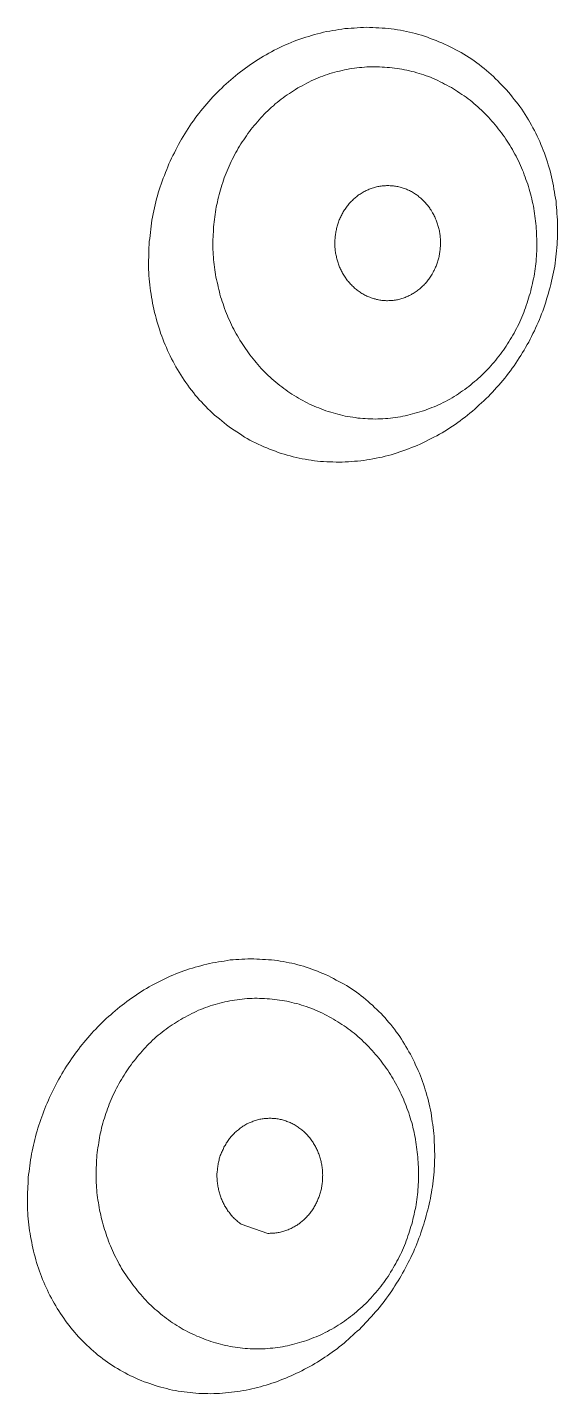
# Model space of a CAD drawing. Extents: x -5208 to -4788, y -2139 to -1842.
# Drawn here: x -4997.1 to -4992.46, y -2092.22 to -2080.28 of the extents above; entities that cross this region are included whole.
import ezdxf

# ---------------------------------------------------------------- set-up
doc = ezdxf.new("R2010")
doc.units = 0
doc.header["$LTSCALE"] = 7
doc.layers.add('Trimetric', color=7, linetype='CONTINUOUS')

msp = doc.modelspace()

# ---------------------------------------------------------------- linework, layer by layer
at = {"layer": 'Trimetric', "color": 0, "linetype": 'Continuous', "lineweight": 18}
for points in [[(-4994.321, -2080.29), (-4994.294, -2080.288), (-4994.267, -2080.286), (-4994.24, -2080.285), (-4994.213, -2080.283), (-4994.186, -2080.281), (-4994.159, -2080.28), (-4994.132, -2080.279), (-4994.105, -2080.28), (-4994.078, -2080.281), (-4994.051, -2080.283), (-4994.023, -2080.284), (-4993.996, -2080.285), (-4993.969, -2080.286), (-4993.942, -2080.289), (-4993.916, -2080.292), (-4993.889, -2080.296), (-4993.862, -2080.3), (-4993.835, -2080.305), (-4993.809, -2080.31), (-4993.782, -2080.315), (-4993.756, -2080.321), (-4993.729, -2080.327), (-4993.703, -2080.334), (-4993.677, -2080.341), (-4993.651, -2080.348), (-4993.625, -2080.356), (-4993.6, -2080.366), (-4993.575, -2080.376), (-4993.549, -2080.385), (-4993.524, -2080.395), (-4993.499, -2080.405), (-4993.473, -2080.414), (-4993.449, -2080.425), (-4993.425, -2080.438), (-4993.4, -2080.45), (-4993.376, -2080.462), (-4993.352, -2080.475), (-4993.328, -2080.487), (-4993.304, -2080.499), (-4993.281, -2080.513), (-4993.258, -2080.528), (-4993.235, -2080.542), (-4993.212, -2080.557), (-4993.19, -2080.572), (-4993.168, -2080.588), (-4993.147, -2080.605), (-4993.125, -2080.621), (-4993.104, -2080.638), (-4993.083, -2080.655), (-4993.062, -2080.673), (-4993.042, -2080.69), (-4993.022, -2080.708), (-4993.003, -2080.728), (-4992.984, -2080.747), (-4992.965, -2080.766), (-4992.946, -2080.786), (-4992.927, -2080.805), (-4992.908, -2080.824), (-4992.89, -2080.845), (-4992.874, -2080.866), (-4992.857, -2080.887), (-4992.84, -2080.909), (-4992.823, -2080.93), (-4992.806, -2080.951), (-4992.79, -2080.972), (-4992.774, -2080.995), (-4992.759, -2081.017), (-4992.744, -2081.04), (-4992.73, -2081.063), (-4992.716, -2081.086), (-4992.702, -2081.109), (-4992.689, -2081.133), (-4992.676, -2081.157), (-4992.664, -2081.181), (-4992.651, -2081.205), (-4992.64, -2081.229), (-4992.628, -2081.254), (-4992.617, -2081.278), (-4992.606, -2081.303), (-4992.596, -2081.328), (-4992.586, -2081.353), (-4992.576, -2081.379), (-4992.567, -2081.404), (-4992.558, -2081.43), (-4992.55, -2081.456), (-4992.542, -2081.481), (-4992.534, -2081.507), (-4992.527, -2081.533), (-4992.52, -2081.56), (-4992.513, -2081.586), (-4992.507, -2081.612), (-4992.502, -2081.639), (-4992.497, -2081.665), (-4992.493, -2081.692), (-4992.488, -2081.719), (-4992.484, -2081.746), (-4992.479, -2081.772), (-4992.474, -2081.799), (-4992.472, -2081.826), (-4992.47, -2081.853), (-4992.468, -2081.88), (-4992.466, -2081.907), (-4992.464, -2081.934), (-4992.462, -2081.961), (-4992.46, -2081.988), (-4992.46, -2082.015), (-4992.46, -2082.042), (-4992.46, -2082.069), (-4992.46, -2082.096), (-4992.461, -2082.123), (-4992.463, -2082.15), (-4992.464, -2082.177), (-4992.467, -2082.204), (-4992.469, -2082.231), (-4992.472, -2082.258), (-4992.475, -2082.285), (-4992.479, -2082.312), (-4992.482, -2082.339), (-4992.486, -2082.365), (-4992.492, -2082.392), (-4992.497, -2082.419), (-4992.503, -2082.445), (-4992.508, -2082.472), (-4992.513, -2082.498), (-4992.519, -2082.525), (-4992.526, -2082.551), (-4992.533, -2082.577), (-4992.541, -2082.603), (-4992.549, -2082.629), (-4992.557, -2082.655), (-4992.564, -2082.681), (-4992.572, -2082.707), (-4992.581, -2082.732), (-4992.59, -2082.758), (-4992.6, -2082.783), (-4992.609, -2082.808), (-4992.62, -2082.833), (-4992.63, -2082.858), (-4992.641, -2082.883), (-4992.653, -2082.908), (-4992.664, -2082.932), (-4992.676, -2082.956), (-4992.688, -2082.981), (-4992.701, -2083.005), (-4992.713, -2083.029), (-4992.726, -2083.052), (-4992.74, -2083.076), (-4992.753, -2083.099), (-4992.767, -2083.122), (-4992.781, -2083.146), (-4992.796, -2083.168), (-4992.811, -2083.191), (-4992.826, -2083.214), (-4992.841, -2083.236), (-4992.857, -2083.258), (-4992.873, -2083.28), (-4992.889, -2083.301), (-4992.905, -2083.323), (-4992.922, -2083.344), (-4992.939, -2083.365), (-4992.957, -2083.385), (-4992.976, -2083.405), (-4992.994, -2083.426), (-4993.012, -2083.446), (-4993.03, -2083.466), (-4993.048, -2083.486), (-4993.066, -2083.506), (-4993.086, -2083.524), (-4993.106, -2083.543), (-4993.126, -2083.561), (-4993.146, -2083.579), (-4993.166, -2083.598), (-4993.186, -2083.616), (-4993.206, -2083.634), (-4993.227, -2083.651), (-4993.248, -2083.668), (-4993.269, -2083.685), (-4993.291, -2083.701), (-4993.313, -2083.717), (-4993.334, -2083.733), (-4993.356, -2083.749), (-4993.379, -2083.764), (-4993.402, -2083.779), (-4993.424, -2083.794), (-4993.447, -2083.808), (-4993.471, -2083.822), (-4993.494, -2083.835), (-4993.518, -2083.848), (-4993.542, -2083.861), (-4993.566, -2083.873), (-4993.59, -2083.885), (-4993.615, -2083.897), (-4993.639, -2083.909), (-4993.663, -2083.921), (-4993.688, -2083.932), (-4993.713, -2083.941), (-4993.738, -2083.951), (-4993.764, -2083.961), (-4993.789, -2083.971), (-4993.814, -2083.98), (-4993.84, -2083.99), (-4993.865, -2083.998), (-4993.891, -2084.006), (-4993.917, -2084.014), (-4993.943, -2084.021), (-4993.97, -2084.027), (-4993.996, -2084.034), (-4994.022, -2084.039), (-4994.049, -2084.045), (-4994.076, -2084.05), (-4994.102, -2084.055), (-4994.129, -2084.059), (-4994.156, -2084.063), (-4994.183, -2084.066), (-4994.21, -2084.069), (-4994.237, -2084.071), (-4994.263, -2084.074), (-4994.29, -2084.076), (-4994.318, -2084.077), (-4994.345, -2084.078), (-4994.372, -2084.078), (-4994.399, -2084.078), (-4994.426, -2084.077), (-4994.453, -2084.077), (-4994.48, -2084.075), (-4994.507, -2084.073), (-4994.534, -2084.072), (-4994.561, -2084.069), (-4994.588, -2084.066), (-4994.615, -2084.062), (-4994.641, -2084.058), (-4994.668, -2084.054), (-4994.695, -2084.049), (-4994.721, -2084.043), (-4994.748, -2084.037), (-4994.774, -2084.031), (-4994.8, -2084.025), (-4994.826, -2084.017), (-4994.852, -2084.01), (-4994.878, -2084.002), (-4994.904, -2083.993), (-4994.929, -2083.984), (-4994.955, -2083.975), (-4994.98, -2083.965), (-4995.005, -2083.955), (-4995.03, -2083.945), (-4995.055, -2083.934), (-4995.08, -2083.923), (-4995.104, -2083.911), (-4995.128, -2083.898), (-4995.152, -2083.886), (-4995.176, -2083.873), (-4995.199, -2083.859), (-4995.222, -2083.844), (-4995.244, -2083.829), (-4995.267, -2083.814), (-4995.29, -2083.8), (-4995.312, -2083.785), (-4995.335, -2083.77), (-4995.356, -2083.753), (-4995.377, -2083.736), (-4995.398, -2083.719), (-4995.419, -2083.701), (-4995.44, -2083.684), (-4995.461, -2083.667), (-4995.481, -2083.649), (-4995.501, -2083.63), (-4995.52, -2083.612), (-4995.539, -2083.593), (-4995.558, -2083.573), (-4995.576, -2083.553), (-4995.595, -2083.533), (-4995.612, -2083.513), (-4995.63, -2083.492), (-4995.647, -2083.471), (-4995.664, -2083.45), (-4995.68, -2083.428), (-4995.696, -2083.406), (-4995.712, -2083.384), (-4995.727, -2083.362), (-4995.742, -2083.339), (-4995.757, -2083.317), (-4995.771, -2083.293), (-4995.785, -2083.27), (-4995.799, -2083.247), (-4995.812, -2083.223), (-4995.824, -2083.199), (-4995.837, -2083.175), (-4995.849, -2083.151), (-4995.861, -2083.127), (-4995.872, -2083.102), (-4995.883, -2083.078), (-4995.894, -2083.053), (-4995.904, -2083.028), (-4995.914, -2083.002), (-4995.924, -2082.977), (-4995.933, -2082.952), (-4995.941, -2082.926), (-4995.95, -2082.9), (-4995.957, -2082.874), (-4995.965, -2082.848), (-4995.973, -2082.822), (-4995.979, -2082.796), (-4995.986, -2082.77), (-4995.992, -2082.743), (-4995.998, -2082.717), (-4996.003, -2082.69), (-4996.008, -2082.664), (-4996.013, -2082.637), (-4996.017, -2082.61), (-4996.021, -2082.583), (-4996.025, -2082.557), (-4996.028, -2082.53), (-4996.03, -2082.503), (-4996.033, -2082.476), (-4996.035, -2082.449), (-4996.037, -2082.422), (-4996.038, -2082.395), (-4996.038, -2082.368), (-4996.038, -2082.341), (-4996.038, -2082.314), (-4996.037, -2082.287), (-4996.037, -2082.259), (-4996.036, -2082.232), (-4996.036, -2082.205), (-4996.034, -2082.178), (-4996.032, -2082.151), (-4996.029, -2082.124), (-4996.026, -2082.097), (-4996.023, -2082.071), (-4996.02, -2082.044), (-4996.017, -2082.017), (-4996.013, -2081.99), (-4996.009, -2081.963), (-4996.004, -2081.937), (-4995.999, -2081.91), (-4995.993, -2081.884), (-4995.988, -2081.857), (-4995.982, -2081.831), (-4995.975, -2081.804), (-4995.969, -2081.778), (-4995.961, -2081.752), (-4995.954, -2081.726), (-4995.946, -2081.7), (-4995.938, -2081.674), (-4995.929, -2081.649), (-4995.92, -2081.623), (-4995.91, -2081.598), (-4995.9, -2081.573), (-4995.89, -2081.548), (-4995.88, -2081.522), (-4995.871, -2081.497), (-4995.861, -2081.472), (-4995.849, -2081.448), (-4995.837, -2081.423), (-4995.825, -2081.399), (-4995.813, -2081.375), (-4995.801, -2081.351), (-4995.789, -2081.326), (-4995.777, -2081.302), (-4995.763, -2081.278), (-4995.75, -2081.255), (-4995.736, -2081.232), (-4995.722, -2081.209), (-4995.707, -2081.186), (-4995.693, -2081.163), (-4995.678, -2081.14), (-4995.662, -2081.118), (-4995.646, -2081.096), (-4995.631, -2081.074), (-4995.615, -2081.053), (-4995.598, -2081.031), (-4995.581, -2081.01), (-4995.565, -2080.989), (-4995.547, -2080.968), (-4995.529, -2080.947), (-4995.512, -2080.927), (-4995.494, -2080.907), (-4995.475, -2080.887), (-4995.457, -2080.867), (-4995.438, -2080.848), (-4995.418, -2080.829), (-4995.399, -2080.81), (-4995.38, -2080.791), (-4995.36, -2080.773), (-4995.339, -2080.755), (-4995.319, -2080.737), (-4995.299, -2080.719), (-4995.278, -2080.702), (-4995.257, -2080.685), (-4995.235, -2080.668), (-4995.214, -2080.652), (-4995.192, -2080.636), (-4995.17, -2080.62), (-4995.148, -2080.604), (-4995.125, -2080.589), (-4995.103, -2080.575), (-4995.08, -2080.56), (-4995.057, -2080.546), (-4995.034, -2080.532), (-4995.01, -2080.518), (-4994.987, -2080.505), (-4994.963, -2080.492), (-4994.939, -2080.479), (-4994.915, -2080.467), (-4994.89, -2080.456), (-4994.866, -2080.444), (-4994.841, -2080.432), (-4994.816, -2080.422), (-4994.791, -2080.411), (-4994.766, -2080.401), (-4994.741, -2080.392), (-4994.716, -2080.382), (-4994.69, -2080.373), (-4994.664, -2080.365), (-4994.638, -2080.358), (-4994.612, -2080.351), (-4994.586, -2080.343), (-4994.56, -2080.336), (-4994.534, -2080.329), (-4994.508, -2080.322), (-4994.481, -2080.316), (-4994.454, -2080.312), (-4994.428, -2080.308), (-4994.401, -2080.303), (-4994.374, -2080.299), (-4994.348, -2080.294)], [(-4994.062, -2080.623), (-4994.04, -2080.624), (-4994.018, -2080.625), (-4993.996, -2080.627), (-4993.974, -2080.628), (-4993.952, -2080.629), (-4993.93, -2080.63), (-4993.909, -2080.633), (-4993.887, -2080.636), (-4993.865, -2080.639), (-4993.843, -2080.643), (-4993.822, -2080.646), (-4993.8, -2080.65), (-4993.778, -2080.654), (-4993.757, -2080.659), (-4993.735, -2080.664), (-4993.714, -2080.669), (-4993.693, -2080.676), (-4993.672, -2080.682), (-4993.651, -2080.688), (-4993.63, -2080.695), (-4993.609, -2080.703), (-4993.588, -2080.71), (-4993.568, -2080.718), (-4993.548, -2080.727), (-4993.527, -2080.735), (-4993.508, -2080.745), (-4993.488, -2080.755), (-4993.468, -2080.765), (-4993.449, -2080.775), (-4993.429, -2080.785), (-4993.409, -2080.795), (-4993.39, -2080.805), (-4993.372, -2080.817), (-4993.353, -2080.829), (-4993.335, -2080.841), (-4993.316, -2080.853), (-4993.298, -2080.865), (-4993.279, -2080.877), (-4993.261, -2080.89), (-4993.244, -2080.903), (-4993.226, -2080.917), (-4993.209, -2080.93), (-4993.192, -2080.944), (-4993.175, -2080.959), (-4993.159, -2080.973), (-4993.143, -2080.988), (-4993.127, -2081.003), (-4993.111, -2081.018), (-4993.095, -2081.034), (-4993.08, -2081.05), (-4993.064, -2081.065), (-4993.05, -2081.082), (-4993.035, -2081.098), (-4993.02, -2081.115), (-4993.006, -2081.132), (-4992.992, -2081.149), (-4992.979, -2081.166), (-4992.965, -2081.183), (-4992.952, -2081.201), (-4992.939, -2081.219), (-4992.926, -2081.237), (-4992.914, -2081.255), (-4992.902, -2081.273), (-4992.89, -2081.292), (-4992.878, -2081.31), (-4992.867, -2081.329), (-4992.856, -2081.348), (-4992.845, -2081.367), (-4992.834, -2081.387), (-4992.824, -2081.406), (-4992.814, -2081.426), (-4992.804, -2081.446), (-4992.795, -2081.466), (-4992.786, -2081.486), (-4992.777, -2081.506), (-4992.768, -2081.526), (-4992.76, -2081.546), (-4992.752, -2081.567), (-4992.744, -2081.587), (-4992.737, -2081.608), (-4992.729, -2081.629), (-4992.722, -2081.65), (-4992.716, -2081.671), (-4992.709, -2081.692), (-4992.703, -2081.713), (-4992.697, -2081.734), (-4992.692, -2081.755), (-4992.686, -2081.777), (-4992.682, -2081.798), (-4992.677, -2081.82), (-4992.672, -2081.841), (-4992.668, -2081.863), (-4992.665, -2081.885), (-4992.662, -2081.907), (-4992.659, -2081.928), (-4992.656, -2081.95), (-4992.653, -2081.972), (-4992.65, -2081.994), (-4992.648, -2082.016), (-4992.647, -2082.038), (-4992.646, -2082.06), (-4992.645, -2082.082), (-4992.644, -2082.104), (-4992.643, -2082.126), (-4992.642, -2082.148), (-4992.642, -2082.17), (-4992.642, -2082.192), (-4992.642, -2082.214), (-4992.643, -2082.236), (-4992.644, -2082.258), (-4992.646, -2082.28), (-4992.647, -2082.302), (-4992.649, -2082.324), (-4992.651, -2082.345), (-4992.654, -2082.367), (-4992.657, -2082.389), (-4992.66, -2082.411), (-4992.663, -2082.433), (-4992.667, -2082.454), (-4992.672, -2082.476), (-4992.677, -2082.497), (-4992.681, -2082.519), (-4992.686, -2082.54), (-4992.691, -2082.562), (-4992.696, -2082.583), (-4992.701, -2082.605), (-4992.708, -2082.626), (-4992.715, -2082.647), (-4992.722, -2082.667), (-4992.728, -2082.688), (-4992.735, -2082.709), (-4992.742, -2082.73), (-4992.749, -2082.751), (-4992.757, -2082.772), (-4992.765, -2082.792), (-4992.774, -2082.812), (-4992.783, -2082.832), (-4992.792, -2082.853), (-4992.801, -2082.872), (-4992.811, -2082.892), (-4992.821, -2082.912), (-4992.831, -2082.931), (-4992.841, -2082.951), (-4992.853, -2082.97), (-4992.864, -2082.989), (-4992.875, -2083.008), (-4992.886, -2083.027), (-4992.898, -2083.045), (-4992.91, -2083.064), (-4992.922, -2083.082), (-4992.935, -2083.1), (-4992.948, -2083.118), (-4992.961, -2083.136), (-4992.974, -2083.153), (-4992.988, -2083.17), (-4993.002, -2083.187), (-4993.016, -2083.204), (-4993.03, -2083.221), (-4993.045, -2083.237), (-4993.06, -2083.254), (-4993.075, -2083.27), (-4993.09, -2083.286), (-4993.105, -2083.301), (-4993.121, -2083.317), (-4993.137, -2083.332), (-4993.154, -2083.347), (-4993.17, -2083.361), (-4993.187, -2083.375), (-4993.204, -2083.39), (-4993.221, -2083.403), (-4993.238, -2083.417), (-4993.256, -2083.43), (-4993.273, -2083.443), (-4993.292, -2083.456), (-4993.31, -2083.468), (-4993.328, -2083.481), (-4993.346, -2083.492), (-4993.365, -2083.504), (-4993.384, -2083.516), (-4993.403, -2083.527), (-4993.422, -2083.537), (-4993.442, -2083.548), (-4993.461, -2083.558), (-4993.481, -2083.568), (-4993.501, -2083.577), (-4993.521, -2083.586), (-4993.541, -2083.594), (-4993.562, -2083.602), (-4993.582, -2083.61), (-4993.603, -2083.618), (-4993.623, -2083.626), (-4993.644, -2083.634), (-4993.665, -2083.64), (-4993.686, -2083.646), (-4993.708, -2083.652), (-4993.729, -2083.657), (-4993.75, -2083.663), (-4993.771, -2083.669), (-4993.793, -2083.674), (-4993.814, -2083.678), (-4993.836, -2083.682), (-4993.858, -2083.686), (-4993.879, -2083.689), (-4993.901, -2083.692), (-4993.923, -2083.694), (-4993.945, -2083.696), (-4993.967, -2083.698), (-4993.989, -2083.7), (-4994.011, -2083.7), (-4994.033, -2083.701), (-4994.055, -2083.702), (-4994.077, -2083.701), (-4994.099, -2083.7), (-4994.121, -2083.7), (-4994.143, -2083.698), (-4994.165, -2083.697), (-4994.187, -2083.695), (-4994.209, -2083.693), (-4994.231, -2083.69), (-4994.252, -2083.687), (-4994.274, -2083.684), (-4994.296, -2083.68), (-4994.318, -2083.676), (-4994.339, -2083.671), (-4994.36, -2083.665), (-4994.382, -2083.659), (-4994.403, -2083.654), (-4994.424, -2083.648), (-4994.445, -2083.642), (-4994.467, -2083.636), (-4994.487, -2083.629), (-4994.508, -2083.621), (-4994.528, -2083.613), (-4994.549, -2083.605), (-4994.569, -2083.597), (-4994.59, -2083.589), (-4994.61, -2083.58), (-4994.63, -2083.571), (-4994.65, -2083.561), (-4994.669, -2083.551), (-4994.689, -2083.541), (-4994.708, -2083.53), (-4994.727, -2083.52), (-4994.746, -2083.508), (-4994.765, -2083.497), (-4994.784, -2083.485), (-4994.802, -2083.473), (-4994.82, -2083.46), (-4994.838, -2083.448), (-4994.856, -2083.435), (-4994.873, -2083.421), (-4994.891, -2083.408), (-4994.908, -2083.394), (-4994.925, -2083.38), (-4994.942, -2083.366), (-4994.959, -2083.352), (-4994.975, -2083.337), (-4994.991, -2083.322), (-4995.007, -2083.307), (-4995.022, -2083.291), (-4995.038, -2083.275), (-4995.053, -2083.259), (-4995.068, -2083.243), (-4995.082, -2083.226), (-4995.096, -2083.209), (-4995.11, -2083.192), (-4995.124, -2083.175), (-4995.138, -2083.159), (-4995.152, -2083.142), (-4995.165, -2083.124), (-4995.177, -2083.105), (-4995.19, -2083.087), (-4995.202, -2083.069), (-4995.215, -2083.051), (-4995.227, -2083.033), (-4995.239, -2083.014), (-4995.25, -2082.995), (-4995.261, -2082.976), (-4995.273, -2082.957), (-4995.283, -2082.938), (-4995.293, -2082.918), (-4995.303, -2082.899), (-4995.313, -2082.879), (-4995.323, -2082.859), (-4995.332, -2082.839), (-4995.341, -2082.819), (-4995.349, -2082.799), (-4995.358, -2082.779), (-4995.366, -2082.758), (-4995.373, -2082.737), (-4995.38, -2082.716), (-4995.387, -2082.695), (-4995.394, -2082.675), (-4995.401, -2082.654), (-4995.408, -2082.633), (-4995.414, -2082.612), (-4995.419, -2082.59), (-4995.424, -2082.569), (-4995.429, -2082.548), (-4995.434, -2082.526), (-4995.439, -2082.505), (-4995.444, -2082.483), (-4995.449, -2082.462), (-4995.453, -2082.44), (-4995.456, -2082.418), (-4995.46, -2082.397), (-4995.463, -2082.375), (-4995.465, -2082.353), (-4995.468, -2082.331), (-4995.47, -2082.309), (-4995.471, -2082.287), (-4995.473, -2082.265), (-4995.474, -2082.243), (-4995.475, -2082.221), (-4995.475, -2082.199), (-4995.476, -2082.177), (-4995.476, -2082.155), (-4995.475, -2082.133), (-4995.474, -2082.111), (-4995.473, -2082.089), (-4995.472, -2082.067), (-4995.471, -2082.045), (-4995.47, -2082.023), (-4995.468, -2082.001), (-4995.465, -2081.979), (-4995.462, -2081.958), (-4995.459, -2081.936), (-4995.456, -2081.914), (-4995.453, -2081.892), (-4995.45, -2081.87), (-4995.446, -2081.849), (-4995.442, -2081.827), (-4995.437, -2081.806), (-4995.433, -2081.784), (-4995.427, -2081.763), (-4995.422, -2081.741), (-4995.416, -2081.72), (-4995.41, -2081.699), (-4995.404, -2081.678), (-4995.397, -2081.657), (-4995.39, -2081.636), (-4995.383, -2081.615), (-4995.376, -2081.594), (-4995.368, -2081.574), (-4995.36, -2081.553), (-4995.352, -2081.533), (-4995.343, -2081.513), (-4995.334, -2081.492), (-4995.325, -2081.472), (-4995.316, -2081.452), (-4995.306, -2081.433), (-4995.297, -2081.413), (-4995.286, -2081.393), (-4995.276, -2081.374), (-4995.265, -2081.355), (-4995.254, -2081.336), (-4995.243, -2081.317), (-4995.231, -2081.298), (-4995.219, -2081.28), (-4995.206, -2081.262), (-4995.194, -2081.244), (-4995.181, -2081.226), (-4995.169, -2081.207), (-4995.157, -2081.189), (-4995.143, -2081.172), (-4995.129, -2081.155), (-4995.114, -2081.138), (-4995.1, -2081.121), (-4995.086, -2081.104), (-4995.072, -2081.087), (-4995.058, -2081.071), (-4995.043, -2081.055), (-4995.027, -2081.039), (-4995.012, -2081.023), (-4994.996, -2081.008), (-4994.98, -2080.993), (-4994.964, -2080.978), (-4994.947, -2080.964), (-4994.931, -2080.949), (-4994.914, -2080.935), (-4994.897, -2080.921), (-4994.879, -2080.908), (-4994.862, -2080.894), (-4994.844, -2080.881), (-4994.826, -2080.869), (-4994.807, -2080.857), (-4994.789, -2080.845), (-4994.77, -2080.833), (-4994.752, -2080.821), (-4994.733, -2080.809), (-4994.714, -2080.799), (-4994.695, -2080.789), (-4994.675, -2080.778), (-4994.655, -2080.768), (-4994.636, -2080.758), (-4994.616, -2080.748), (-4994.596, -2080.738), (-4994.576, -2080.73), (-4994.556, -2080.721), (-4994.536, -2080.713), (-4994.515, -2080.705), (-4994.494, -2080.698), (-4994.473, -2080.691), (-4994.452, -2080.684), (-4994.431, -2080.678), (-4994.41, -2080.671), (-4994.389, -2080.666), (-4994.368, -2080.661), (-4994.346, -2080.655), (-4994.325, -2080.651), (-4994.303, -2080.647), (-4994.281, -2080.643), (-4994.26, -2080.639), (-4994.238, -2080.636), (-4994.216, -2080.633), (-4994.194, -2080.63), (-4994.172, -2080.629), (-4994.15, -2080.627), (-4994.128, -2080.625), (-4994.106, -2080.625), (-4994.084, -2080.624)], [(-4993.946, -2081.661), (-4993.956, -2081.662), (-4993.966, -2081.663), (-4993.976, -2081.663), (-4993.985, -2081.664), (-4993.995, -2081.664), (-4994.005, -2081.666), (-4994.015, -2081.668), (-4994.024, -2081.669), (-4994.034, -2081.671), (-4994.044, -2081.673), (-4994.053, -2081.675), (-4994.063, -2081.678), (-4994.072, -2081.681), (-4994.082, -2081.684), (-4994.091, -2081.687), (-4994.1, -2081.69), (-4994.109, -2081.694), (-4994.118, -2081.698), (-4994.127, -2081.702), (-4994.136, -2081.706), (-4994.145, -2081.711), (-4994.154, -2081.715), (-4994.162, -2081.72), (-4994.171, -2081.725), (-4994.179, -2081.73), (-4994.187, -2081.736), (-4994.195, -2081.741), (-4994.204, -2081.747), (-4994.212, -2081.753), (-4994.219, -2081.759), (-4994.227, -2081.765), (-4994.234, -2081.771), (-4994.242, -2081.778), (-4994.249, -2081.784), (-4994.256, -2081.791), (-4994.263, -2081.798), (-4994.27, -2081.805), (-4994.277, -2081.813), (-4994.283, -2081.82), (-4994.289, -2081.828), (-4994.295, -2081.835), (-4994.302, -2081.843), (-4994.308, -2081.851), (-4994.313, -2081.859), (-4994.319, -2081.867), (-4994.324, -2081.875), (-4994.33, -2081.883), (-4994.335, -2081.892), (-4994.34, -2081.9), (-4994.345, -2081.909), (-4994.349, -2081.918), (-4994.354, -2081.926), (-4994.358, -2081.935), (-4994.362, -2081.944), (-4994.366, -2081.953), (-4994.37, -2081.962), (-4994.373, -2081.971), (-4994.377, -2081.981), (-4994.38, -2081.99), (-4994.383, -2081.999), (-4994.386, -2082.009), (-4994.389, -2082.018), (-4994.391, -2082.028), (-4994.394, -2082.037), (-4994.396, -2082.047), (-4994.398, -2082.057), (-4994.4, -2082.066), (-4994.401, -2082.076), (-4994.403, -2082.086), (-4994.404, -2082.095), (-4994.405, -2082.105), (-4994.407, -2082.115), (-4994.407, -2082.125), (-4994.408, -2082.135), (-4994.408, -2082.144), (-4994.409, -2082.154), (-4994.409, -2082.164), (-4994.409, -2082.174), (-4994.409, -2082.184), (-4994.408, -2082.194), (-4994.408, -2082.203), (-4994.407, -2082.213), (-4994.406, -2082.223), (-4994.405, -2082.233), (-4994.403, -2082.243), (-4994.402, -2082.252), (-4994.4, -2082.262), (-4994.398, -2082.272), (-4994.396, -2082.281), (-4994.394, -2082.291), (-4994.392, -2082.301), (-4994.389, -2082.31), (-4994.386, -2082.319), (-4994.383, -2082.329), (-4994.38, -2082.338), (-4994.377, -2082.348), (-4994.374, -2082.357), (-4994.371, -2082.366), (-4994.367, -2082.375), (-4994.363, -2082.384), (-4994.359, -2082.393), (-4994.355, -2082.402), (-4994.35, -2082.411), (-4994.346, -2082.42), (-4994.341, -2082.428), (-4994.336, -2082.437), (-4994.331, -2082.445), (-4994.325, -2082.453), (-4994.32, -2082.461), (-4994.314, -2082.47), (-4994.309, -2082.478), (-4994.303, -2082.486), (-4994.297, -2082.493), (-4994.29, -2082.501), (-4994.284, -2082.508), (-4994.278, -2082.516), (-4994.271, -2082.523), (-4994.264, -2082.53), (-4994.258, -2082.538), (-4994.25, -2082.544), (-4994.243, -2082.551), (-4994.236, -2082.558), (-4994.228, -2082.564), (-4994.221, -2082.57), (-4994.213, -2082.576), (-4994.205, -2082.582), (-4994.197, -2082.588), (-4994.189, -2082.593), (-4994.181, -2082.599), (-4994.172, -2082.604), (-4994.164, -2082.609), (-4994.155, -2082.614), (-4994.147, -2082.619), (-4994.138, -2082.623), (-4994.129, -2082.627), (-4994.12, -2082.631), (-4994.111, -2082.635), (-4994.102, -2082.638), (-4994.092, -2082.642), (-4994.083, -2082.646), (-4994.074, -2082.648), (-4994.064, -2082.651), (-4994.055, -2082.653), (-4994.045, -2082.656), (-4994.036, -2082.658), (-4994.026, -2082.66), (-4994.016, -2082.662), (-4994.007, -2082.663), (-4993.997, -2082.665), (-4993.987, -2082.666), (-4993.977, -2082.667), (-4993.967, -2082.667), (-4993.958, -2082.668), (-4993.948, -2082.668), (-4993.938, -2082.667), (-4993.928, -2082.667), (-4993.918, -2082.666), (-4993.908, -2082.666), (-4993.899, -2082.665), (-4993.889, -2082.663), (-4993.879, -2082.662), (-4993.87, -2082.66), (-4993.86, -2082.659), (-4993.85, -2082.656), (-4993.841, -2082.654), (-4993.831, -2082.651), (-4993.822, -2082.649), (-4993.812, -2082.646), (-4993.803, -2082.642), (-4993.794, -2082.639), (-4993.785, -2082.635), (-4993.776, -2082.632), (-4993.767, -2082.627), (-4993.758, -2082.623), (-4993.749, -2082.619), (-4993.74, -2082.614), (-4993.732, -2082.609), (-4993.723, -2082.604), (-4993.715, -2082.599), (-4993.706, -2082.594), (-4993.698, -2082.588), (-4993.69, -2082.583), (-4993.683, -2082.576), (-4993.675, -2082.57), (-4993.667, -2082.564), (-4993.66, -2082.558), (-4993.652, -2082.551), (-4993.645, -2082.545), (-4993.638, -2082.538), (-4993.631, -2082.531), (-4993.624, -2082.524), (-4993.617, -2082.517), (-4993.611, -2082.509), (-4993.604, -2082.502), (-4993.598, -2082.494), (-4993.592, -2082.486), (-4993.586, -2082.479), (-4993.581, -2082.471), (-4993.575, -2082.462), (-4993.569, -2082.454), (-4993.564, -2082.446), (-4993.559, -2082.437), (-4993.555, -2082.429), (-4993.55, -2082.42), (-4993.545, -2082.411), (-4993.54, -2082.403), (-4993.536, -2082.394), (-4993.532, -2082.385), (-4993.528, -2082.376), (-4993.524, -2082.367), (-4993.521, -2082.358), (-4993.517, -2082.349), (-4993.514, -2082.339), (-4993.511, -2082.33), (-4993.508, -2082.32), (-4993.505, -2082.311), (-4993.503, -2082.302), (-4993.5, -2082.292), (-4993.498, -2082.282), (-4993.496, -2082.273), (-4993.494, -2082.263), (-4993.493, -2082.253), (-4993.491, -2082.244), (-4993.49, -2082.234), (-4993.489, -2082.224), (-4993.487, -2082.214), (-4993.487, -2082.204), (-4993.486, -2082.195), (-4993.486, -2082.185), (-4993.485, -2082.175), (-4993.485, -2082.165), (-4993.485, -2082.155), (-4993.485, -2082.145), (-4993.486, -2082.136), (-4993.486, -2082.126), (-4993.487, -2082.116), (-4993.488, -2082.106), (-4993.489, -2082.096), (-4993.49, -2082.087), (-4993.492, -2082.077), (-4993.494, -2082.067), (-4993.495, -2082.058), (-4993.497, -2082.048), (-4993.5, -2082.038), (-4993.502, -2082.029), (-4993.504, -2082.019), (-4993.507, -2082.01), (-4993.51, -2082), (-4993.513, -2081.991), (-4993.516, -2081.982), (-4993.52, -2081.972), (-4993.524, -2081.963), (-4993.528, -2081.954), (-4993.531, -2081.945), (-4993.535, -2081.936), (-4993.539, -2081.927), (-4993.544, -2081.919), (-4993.549, -2081.91), (-4993.554, -2081.901), (-4993.558, -2081.893), (-4993.563, -2081.884), (-4993.568, -2081.876), (-4993.574, -2081.868), (-4993.579, -2081.859), (-4993.585, -2081.851), (-4993.591, -2081.844), (-4993.597, -2081.836), (-4993.603, -2081.828), (-4993.61, -2081.821), (-4993.616, -2081.813), (-4993.623, -2081.806), (-4993.63, -2081.799), (-4993.637, -2081.792), (-4993.644, -2081.785), (-4993.651, -2081.778), (-4993.658, -2081.772), (-4993.666, -2081.766), (-4993.673, -2081.759), (-4993.681, -2081.753), (-4993.689, -2081.747), (-4993.697, -2081.741), (-4993.705, -2081.736), (-4993.713, -2081.73), (-4993.722, -2081.725), (-4993.73, -2081.72), (-4993.739, -2081.715), (-4993.747, -2081.711), (-4993.756, -2081.706), (-4993.765, -2081.702), (-4993.774, -2081.698), (-4993.783, -2081.694), (-4993.792, -2081.69), (-4993.801, -2081.687), (-4993.811, -2081.684), (-4993.82, -2081.681), (-4993.829, -2081.678), (-4993.839, -2081.675), (-4993.849, -2081.673), (-4993.858, -2081.671), (-4993.868, -2081.669), (-4993.878, -2081.668), (-4993.887, -2081.666), (-4993.897, -2081.665), (-4993.907, -2081.664), (-4993.917, -2081.663), (-4993.926, -2081.663), (-4993.936, -2081.662)], [(-4995.326, -2088.429), (-4995.3, -2088.428), (-4995.274, -2088.426), (-4995.248, -2088.425), (-4995.222, -2088.423), (-4995.196, -2088.422), (-4995.17, -2088.42), (-4995.144, -2088.419), (-4995.119, -2088.42), (-4995.093, -2088.422), (-4995.067, -2088.423), (-4995.041, -2088.424), (-4995.015, -2088.425), (-4994.989, -2088.427), (-4994.963, -2088.429), (-4994.938, -2088.432), (-4994.912, -2088.435), (-4994.886, -2088.439), (-4994.861, -2088.443), (-4994.835, -2088.448), (-4994.81, -2088.453), (-4994.784, -2088.458), (-4994.759, -2088.464), (-4994.734, -2088.47), (-4994.709, -2088.477), (-4994.684, -2088.484), (-4994.659, -2088.492), (-4994.635, -2088.5), (-4994.61, -2088.509), (-4994.586, -2088.519), (-4994.562, -2088.528), (-4994.538, -2088.538), (-4994.514, -2088.547), (-4994.49, -2088.557), (-4994.466, -2088.567), (-4994.443, -2088.579), (-4994.42, -2088.591), (-4994.397, -2088.604), (-4994.375, -2088.616), (-4994.352, -2088.628), (-4994.329, -2088.64), (-4994.306, -2088.653), (-4994.284, -2088.667), (-4994.263, -2088.681), (-4994.241, -2088.696), (-4994.22, -2088.711), (-4994.199, -2088.726), (-4994.179, -2088.742), (-4994.158, -2088.758), (-4994.138, -2088.774), (-4994.118, -2088.791), (-4994.099, -2088.808), (-4994.08, -2088.825), (-4994.061, -2088.843), (-4994.042, -2088.861), (-4994.024, -2088.879), (-4994.005, -2088.898), (-4993.987, -2088.916), (-4993.97, -2088.936), (-4993.953, -2088.955), (-4993.936, -2088.975), (-4993.919, -2088.994), (-4993.903, -2089.015), (-4993.887, -2089.035), (-4993.872, -2089.056), (-4993.856, -2089.077), (-4993.842, -2089.098), (-4993.827, -2089.12), (-4993.814, -2089.142), (-4993.8, -2089.164), (-4993.787, -2089.186), (-4993.774, -2089.209), (-4993.761, -2089.231), (-4993.748, -2089.253), (-4993.735, -2089.276), (-4993.724, -2089.299), (-4993.713, -2089.323), (-4993.703, -2089.347), (-4993.692, -2089.37), (-4993.681, -2089.394), (-4993.67, -2089.417), (-4993.66, -2089.441), (-4993.651, -2089.465), (-4993.642, -2089.49), (-4993.633, -2089.514), (-4993.625, -2089.539), (-4993.618, -2089.564), (-4993.61, -2089.588), (-4993.603, -2089.613), (-4993.596, -2089.638), (-4993.59, -2089.663), (-4993.583, -2089.689), (-4993.578, -2089.714), (-4993.573, -2089.739), (-4993.568, -2089.765), (-4993.564, -2089.79), (-4993.56, -2089.816), (-4993.557, -2089.842), (-4993.553, -2089.867), (-4993.55, -2089.893), (-4993.546, -2089.919), (-4993.543, -2089.944), (-4993.541, -2089.97), (-4993.54, -2089.996), (-4993.539, -2090.022), (-4993.538, -2090.048), (-4993.537, -2090.074), (-4993.536, -2090.1), (-4993.535, -2090.126), (-4993.535, -2090.152), (-4993.536, -2090.178), (-4993.537, -2090.203), (-4993.538, -2090.229), (-4993.54, -2090.255), (-4993.541, -2090.281), (-4993.544, -2090.307), (-4993.546, -2090.333), (-4993.55, -2090.358), (-4993.553, -2090.384), (-4993.556, -2090.41), (-4993.56, -2090.435), (-4993.564, -2090.461), (-4993.569, -2090.487), (-4993.573, -2090.512), (-4993.579, -2090.537), (-4993.585, -2090.562), (-4993.591, -2090.588), (-4993.597, -2090.613), (-4993.603, -2090.638), (-4993.609, -2090.663), (-4993.616, -2090.688), (-4993.624, -2090.713), (-4993.632, -2090.738), (-4993.64, -2090.762), (-4993.648, -2090.787), (-4993.656, -2090.812), (-4993.664, -2090.836), (-4993.673, -2090.861), (-4993.682, -2090.885), (-4993.692, -2090.909), (-4993.701, -2090.933), (-4993.712, -2090.957), (-4993.722, -2090.981), (-4993.733, -2091.004), (-4993.744, -2091.028), (-4993.755, -2091.051), (-4993.767, -2091.074), (-4993.779, -2091.097), (-4993.791, -2091.12), (-4993.803, -2091.143), (-4993.816, -2091.165), (-4993.829, -2091.188), (-4993.842, -2091.21), (-4993.855, -2091.232), (-4993.869, -2091.254), (-4993.883, -2091.276), (-4993.897, -2091.298), (-4993.912, -2091.319), (-4993.926, -2091.341), (-4993.941, -2091.362), (-4993.956, -2091.383), (-4993.972, -2091.404), (-4993.987, -2091.425), (-4994.003, -2091.445), (-4994.019, -2091.465), (-4994.036, -2091.485), (-4994.053, -2091.505), (-4994.07, -2091.524), (-4994.088, -2091.543), (-4994.105, -2091.562), (-4994.123, -2091.581), (-4994.141, -2091.6), (-4994.158, -2091.619), (-4994.176, -2091.638), (-4994.194, -2091.657), (-4994.214, -2091.674), (-4994.233, -2091.691), (-4994.252, -2091.709), (-4994.271, -2091.726), (-4994.291, -2091.743), (-4994.31, -2091.761), (-4994.329, -2091.778), (-4994.35, -2091.794), (-4994.37, -2091.81), (-4994.39, -2091.826), (-4994.411, -2091.841), (-4994.432, -2091.856), (-4994.453, -2091.872), (-4994.475, -2091.887), (-4994.496, -2091.901), (-4994.518, -2091.915), (-4994.54, -2091.929), (-4994.562, -2091.943), (-4994.584, -2091.956), (-4994.606, -2091.969), (-4994.629, -2091.982), (-4994.652, -2091.994), (-4994.675, -2092.006), (-4994.698, -2092.018), (-4994.721, -2092.03), (-4994.744, -2092.041), (-4994.768, -2092.052), (-4994.791, -2092.063), (-4994.815, -2092.073), (-4994.839, -2092.083), (-4994.863, -2092.093), (-4994.887, -2092.102), (-4994.911, -2092.111), (-4994.936, -2092.12), (-4994.96, -2092.128), (-4994.985, -2092.136), (-4995.01, -2092.144), (-4995.035, -2092.151), (-4995.06, -2092.158), (-4995.085, -2092.165), (-4995.11, -2092.171), (-4995.135, -2092.177), (-4995.16, -2092.182), (-4995.186, -2092.187), (-4995.211, -2092.192), (-4995.237, -2092.197), (-4995.263, -2092.2), (-4995.288, -2092.204), (-4995.314, -2092.207), (-4995.34, -2092.21), (-4995.365, -2092.212), (-4995.391, -2092.214), (-4995.417, -2092.216), (-4995.443, -2092.217), (-4995.469, -2092.218), (-4995.495, -2092.219), (-4995.521, -2092.218), (-4995.547, -2092.218), (-4995.573, -2092.217), (-4995.599, -2092.216), (-4995.624, -2092.214), (-4995.65, -2092.212), (-4995.676, -2092.21), (-4995.702, -2092.207), (-4995.728, -2092.204), (-4995.753, -2092.2), (-4995.779, -2092.196), (-4995.804, -2092.192), (-4995.83, -2092.187), (-4995.855, -2092.181), (-4995.88, -2092.175), (-4995.905, -2092.169), (-4995.931, -2092.163), (-4995.955, -2092.155), (-4995.98, -2092.147), (-4996.005, -2092.14), (-4996.029, -2092.131), (-4996.054, -2092.122), (-4996.078, -2092.114), (-4996.102, -2092.104), (-4996.126, -2092.094), (-4996.15, -2092.083), (-4996.174, -2092.073), (-4996.197, -2092.062), (-4996.22, -2092.05), (-4996.243, -2092.038), (-4996.266, -2092.026), (-4996.288, -2092.013), (-4996.311, -2092), (-4996.333, -2091.986), (-4996.355, -2091.972), (-4996.376, -2091.958), (-4996.398, -2091.944), (-4996.419, -2091.928), (-4996.44, -2091.913), (-4996.46, -2091.898), (-4996.481, -2091.881), (-4996.501, -2091.865), (-4996.521, -2091.848), (-4996.54, -2091.831), (-4996.559, -2091.813), (-4996.578, -2091.796), (-4996.597, -2091.778), (-4996.615, -2091.76), (-4996.633, -2091.741), (-4996.651, -2091.722), (-4996.668, -2091.703), (-4996.685, -2091.683), (-4996.702, -2091.664), (-4996.718, -2091.643), (-4996.734, -2091.623), (-4996.75, -2091.603), (-4996.766, -2091.582), (-4996.781, -2091.56), (-4996.795, -2091.539), (-4996.81, -2091.518), (-4996.824, -2091.496), (-4996.838, -2091.474), (-4996.851, -2091.452), (-4996.864, -2091.429), (-4996.877, -2091.407), (-4996.889, -2091.384), (-4996.901, -2091.361), (-4996.913, -2091.338), (-4996.924, -2091.314), (-4996.935, -2091.291), (-4996.945, -2091.267), (-4996.956, -2091.243), (-4996.966, -2091.22), (-4996.975, -2091.196), (-4996.985, -2091.171), (-4996.993, -2091.147), (-4997.002, -2091.122), (-4997.01, -2091.098), (-4997.018, -2091.073), (-4997.025, -2091.048), (-4997.032, -2091.023), (-4997.038, -2090.998), (-4997.045, -2090.973), (-4997.051, -2090.948), (-4997.056, -2090.922), (-4997.061, -2090.897), (-4997.067, -2090.872), (-4997.071, -2090.846), (-4997.075, -2090.82), (-4997.079, -2090.795), (-4997.083, -2090.769), (-4997.086, -2090.743), (-4997.089, -2090.718), (-4997.092, -2090.692), (-4997.094, -2090.666), (-4997.095, -2090.64), (-4997.097, -2090.614), (-4997.098, -2090.588), (-4997.099, -2090.563), (-4997.099, -2090.537), (-4997.099, -2090.511), (-4997.098, -2090.485), (-4997.097, -2090.459), (-4997.096, -2090.433), (-4997.095, -2090.407), (-4997.093, -2090.381), (-4997.092, -2090.355), (-4997.091, -2090.329), (-4997.088, -2090.304), (-4997.084, -2090.278), (-4997.081, -2090.252), (-4997.077, -2090.227), (-4997.074, -2090.201), (-4997.07, -2090.175), (-4997.067, -2090.15), (-4997.062, -2090.124), (-4997.057, -2090.099), (-4997.051, -2090.073), (-4997.046, -2090.048), (-4997.04, -2090.023), (-4997.034, -2089.998), (-4997.027, -2089.973), (-4997.021, -2089.948), (-4997.013, -2089.923), (-4997.006, -2089.898), (-4996.998, -2089.873), (-4996.99, -2089.848), (-4996.982, -2089.824), (-4996.973, -2089.799), (-4996.964, -2089.775), (-4996.955, -2089.751), (-4996.945, -2089.727), (-4996.936, -2089.703), (-4996.926, -2089.679), (-4996.915, -2089.655), (-4996.905, -2089.631), (-4996.894, -2089.608), (-4996.883, -2089.585), (-4996.871, -2089.561), (-4996.859, -2089.538), (-4996.848, -2089.515), (-4996.835, -2089.492), (-4996.823, -2089.47), (-4996.81, -2089.447), (-4996.797, -2089.425), (-4996.784, -2089.402), (-4996.77, -2089.38), (-4996.756, -2089.358), (-4996.742, -2089.337), (-4996.728, -2089.315), (-4996.713, -2089.294), (-4996.698, -2089.272), (-4996.683, -2089.251), (-4996.668, -2089.231), (-4996.652, -2089.21), (-4996.636, -2089.189), (-4996.62, -2089.169), (-4996.604, -2089.149), (-4996.588, -2089.129), (-4996.57, -2089.109), (-4996.553, -2089.09), (-4996.536, -2089.07), (-4996.519, -2089.051), (-4996.501, -2089.033), (-4996.483, -2089.014), (-4996.465, -2088.995), (-4996.446, -2088.977), (-4996.427, -2088.959), (-4996.409, -2088.941), (-4996.39, -2088.924), (-4996.37, -2088.907), (-4996.351, -2088.89), (-4996.331, -2088.872), (-4996.311, -2088.856), (-4996.291, -2088.839), (-4996.271, -2088.823), (-4996.25, -2088.808), (-4996.229, -2088.792), (-4996.209, -2088.777), (-4996.187, -2088.762), (-4996.166, -2088.747), (-4996.144, -2088.733), (-4996.123, -2088.719), (-4996.101, -2088.705), (-4996.079, -2088.691), (-4996.056, -2088.678), (-4996.034, -2088.665), (-4996.012, -2088.652), (-4995.989, -2088.64), (-4995.966, -2088.628), (-4995.943, -2088.616), (-4995.92, -2088.604), (-4995.896, -2088.593), (-4995.873, -2088.582), (-4995.849, -2088.571), (-4995.825, -2088.561), (-4995.801, -2088.551), (-4995.777, -2088.541), (-4995.753, -2088.532), (-4995.729, -2088.523), (-4995.704, -2088.515), (-4995.68, -2088.506), (-4995.655, -2088.5), (-4995.63, -2088.493), (-4995.605, -2088.486), (-4995.58, -2088.479), (-4995.555, -2088.472), (-4995.53, -2088.466), (-4995.505, -2088.459), (-4995.479, -2088.455), (-4995.454, -2088.45), (-4995.428, -2088.446), (-4995.402, -2088.442), (-4995.377, -2088.438), (-4995.351, -2088.434)], [(-4995.089, -2088.764), (-4995.067, -2088.765), (-4995.045, -2088.766), (-4995.024, -2088.767), (-4995.002, -2088.768), (-4994.98, -2088.769), (-4994.958, -2088.77), (-4994.936, -2088.773), (-4994.915, -2088.777), (-4994.893, -2088.78), (-4994.871, -2088.783), (-4994.85, -2088.787), (-4994.828, -2088.79), (-4994.806, -2088.794), (-4994.785, -2088.8), (-4994.764, -2088.805), (-4994.743, -2088.81), (-4994.722, -2088.816), (-4994.701, -2088.823), (-4994.68, -2088.829), (-4994.659, -2088.836), (-4994.638, -2088.843), (-4994.618, -2088.851), (-4994.597, -2088.859), (-4994.577, -2088.867), (-4994.557, -2088.876), (-4994.537, -2088.885), (-4994.518, -2088.895), (-4994.498, -2088.905), (-4994.479, -2088.915), (-4994.459, -2088.925), (-4994.44, -2088.935), (-4994.42, -2088.945), (-4994.402, -2088.957), (-4994.384, -2088.969), (-4994.365, -2088.981), (-4994.347, -2088.993), (-4994.328, -2089.005), (-4994.31, -2089.017), (-4994.292, -2089.03), (-4994.275, -2089.043), (-4994.257, -2089.056), (-4994.24, -2089.07), (-4994.223, -2089.084), (-4994.207, -2089.098), (-4994.19, -2089.113), (-4994.174, -2089.128), (-4994.158, -2089.143), (-4994.142, -2089.158), (-4994.127, -2089.173), (-4994.112, -2089.189), (-4994.096, -2089.205), (-4994.082, -2089.221), (-4994.067, -2089.237), (-4994.053, -2089.254), (-4994.038, -2089.27), (-4994.025, -2089.288), (-4994.011, -2089.305), (-4993.997, -2089.322), (-4993.985, -2089.34), (-4993.972, -2089.357), (-4993.959, -2089.375), (-4993.947, -2089.393), (-4993.935, -2089.412), (-4993.923, -2089.43), (-4993.911, -2089.449), (-4993.9, -2089.467), (-4993.889, -2089.486), (-4993.878, -2089.505), (-4993.868, -2089.525), (-4993.857, -2089.544), (-4993.847, -2089.564), (-4993.838, -2089.583), (-4993.829, -2089.603), (-4993.819, -2089.623), (-4993.81, -2089.643), (-4993.802, -2089.663), (-4993.794, -2089.684), (-4993.785, -2089.704), (-4993.778, -2089.724), (-4993.771, -2089.745), (-4993.763, -2089.766), (-4993.756, -2089.787), (-4993.75, -2089.807), (-4993.743, -2089.828), (-4993.737, -2089.849), (-4993.731, -2089.871), (-4993.726, -2089.892), (-4993.721, -2089.913), (-4993.716, -2089.934), (-4993.711, -2089.956), (-4993.707, -2089.977), (-4993.703, -2089.999), (-4993.7, -2090.021), (-4993.697, -2090.042), (-4993.694, -2090.064), (-4993.691, -2090.086), (-4993.688, -2090.107), (-4993.685, -2090.129), (-4993.683, -2090.151), (-4993.682, -2090.173), (-4993.681, -2090.195), (-4993.68, -2090.217), (-4993.678, -2090.238), (-4993.677, -2090.26), (-4993.676, -2090.282), (-4993.676, -2090.304), (-4993.677, -2090.326), (-4993.677, -2090.348), (-4993.678, -2090.37), (-4993.679, -2090.392), (-4993.681, -2090.414), (-4993.682, -2090.435), (-4993.684, -2090.457), (-4993.686, -2090.479), (-4993.689, -2090.501), (-4993.692, -2090.523), (-4993.695, -2090.544), (-4993.698, -2090.566), (-4993.702, -2090.588), (-4993.707, -2090.609), (-4993.711, -2090.63), (-4993.716, -2090.652), (-4993.721, -2090.673), (-4993.726, -2090.694), (-4993.731, -2090.716), (-4993.736, -2090.737), (-4993.743, -2090.758), (-4993.75, -2090.779), (-4993.756, -2090.8), (-4993.763, -2090.82), (-4993.77, -2090.841), (-4993.777, -2090.862), (-4993.784, -2090.883), (-4993.792, -2090.903), (-4993.8, -2090.923), (-4993.809, -2090.944), (-4993.817, -2090.964), (-4993.826, -2090.984), (-4993.836, -2091.003), (-4993.846, -2091.023), (-4993.856, -2091.043), (-4993.866, -2091.062), (-4993.876, -2091.081), (-4993.887, -2091.1), (-4993.898, -2091.119), (-4993.909, -2091.138), (-4993.921, -2091.157), (-4993.932, -2091.175), (-4993.944, -2091.194), (-4993.957, -2091.212), (-4993.969, -2091.23), (-4993.982, -2091.248), (-4993.995, -2091.265), (-4994.008, -2091.283), (-4994.022, -2091.3), (-4994.036, -2091.317), (-4994.05, -2091.334), (-4994.064, -2091.35), (-4994.079, -2091.367), (-4994.093, -2091.383), (-4994.108, -2091.399), (-4994.124, -2091.415), (-4994.139, -2091.43), (-4994.155, -2091.445), (-4994.171, -2091.46), (-4994.187, -2091.475), (-4994.204, -2091.489), (-4994.22, -2091.504), (-4994.237, -2091.518), (-4994.254, -2091.532), (-4994.271, -2091.545), (-4994.289, -2091.558), (-4994.306, -2091.571), (-4994.324, -2091.584), (-4994.342, -2091.596), (-4994.36, -2091.609), (-4994.379, -2091.62), (-4994.398, -2091.632), (-4994.416, -2091.643), (-4994.435, -2091.654), (-4994.455, -2091.665), (-4994.474, -2091.675), (-4994.493, -2091.685), (-4994.513, -2091.695), (-4994.533, -2091.704), (-4994.553, -2091.713), (-4994.573, -2091.721), (-4994.594, -2091.729), (-4994.614, -2091.737), (-4994.635, -2091.745), (-4994.655, -2091.753), (-4994.675, -2091.761), (-4994.697, -2091.767), (-4994.718, -2091.772), (-4994.739, -2091.778), (-4994.76, -2091.784), (-4994.781, -2091.79), (-4994.802, -2091.796), (-4994.824, -2091.8), (-4994.845, -2091.805), (-4994.867, -2091.809), (-4994.888, -2091.812), (-4994.91, -2091.815), (-4994.932, -2091.818), (-4994.953, -2091.82), (-4994.975, -2091.822), (-4994.997, -2091.824), (-4995.019, -2091.826), (-4995.041, -2091.826), (-4995.063, -2091.827), (-4995.085, -2091.828), (-4995.107, -2091.827), (-4995.128, -2091.826), (-4995.15, -2091.826), (-4995.172, -2091.824), (-4995.194, -2091.823), (-4995.216, -2091.821), (-4995.238, -2091.819), (-4995.259, -2091.816), (-4995.281, -2091.813), (-4995.303, -2091.809), (-4995.324, -2091.806), (-4995.346, -2091.801), (-4995.367, -2091.797), (-4995.388, -2091.791), (-4995.41, -2091.785), (-4995.431, -2091.78), (-4995.452, -2091.774), (-4995.473, -2091.768), (-4995.494, -2091.762), (-4995.515, -2091.755), (-4995.535, -2091.747), (-4995.556, -2091.739), (-4995.576, -2091.731), (-4995.596, -2091.723), (-4995.617, -2091.715), (-4995.637, -2091.706), (-4995.657, -2091.697), (-4995.677, -2091.687), (-4995.696, -2091.678), (-4995.715, -2091.667), (-4995.735, -2091.657), (-4995.754, -2091.646), (-4995.772, -2091.634), (-4995.791, -2091.623), (-4995.81, -2091.611), (-4995.828, -2091.599), (-4995.846, -2091.587), (-4995.864, -2091.574), (-4995.882, -2091.561), (-4995.899, -2091.548), (-4995.916, -2091.535), (-4995.934, -2091.521), (-4995.95, -2091.507), (-4995.967, -2091.493), (-4995.984, -2091.479), (-4996, -2091.464), (-4996.016, -2091.449), (-4996.032, -2091.434), (-4996.047, -2091.418), (-4996.063, -2091.403), (-4996.078, -2091.387), (-4996.092, -2091.37), (-4996.106, -2091.353), (-4996.12, -2091.337), (-4996.134, -2091.32), (-4996.148, -2091.303), (-4996.162, -2091.286), (-4996.176, -2091.269), (-4996.189, -2091.251), (-4996.201, -2091.233), (-4996.214, -2091.215), (-4996.226, -2091.197), (-4996.238, -2091.179), (-4996.251, -2091.161), (-4996.263, -2091.143), (-4996.274, -2091.124), (-4996.285, -2091.105), (-4996.296, -2091.086), (-4996.306, -2091.066), (-4996.316, -2091.047), (-4996.326, -2091.028), (-4996.336, -2091.008), (-4996.346, -2090.988), (-4996.355, -2090.968), (-4996.364, -2090.948), (-4996.372, -2090.928), (-4996.38, -2090.908), (-4996.389, -2090.887), (-4996.396, -2090.867), (-4996.403, -2090.846), (-4996.409, -2090.825), (-4996.416, -2090.804), (-4996.423, -2090.783), (-4996.43, -2090.763), (-4996.437, -2090.742), (-4996.442, -2090.72), (-4996.447, -2090.699), (-4996.452, -2090.678), (-4996.457, -2090.656), (-4996.462, -2090.635), (-4996.467, -2090.614), (-4996.471, -2090.592), (-4996.475, -2090.571), (-4996.478, -2090.549), (-4996.482, -2090.527), (-4996.485, -2090.506), (-4996.487, -2090.484), (-4996.49, -2090.462), (-4996.492, -2090.44), (-4996.493, -2090.418), (-4996.495, -2090.397), (-4996.496, -2090.375), (-4996.497, -2090.353), (-4996.497, -2090.331), (-4996.498, -2090.309), (-4996.498, -2090.287), (-4996.497, -2090.265), (-4996.496, -2090.243), (-4996.495, -2090.221), (-4996.494, -2090.2), (-4996.493, -2090.178), (-4996.492, -2090.156), (-4996.49, -2090.134), (-4996.487, -2090.112), (-4996.484, -2090.091), (-4996.481, -2090.069), (-4996.478, -2090.047), (-4996.475, -2090.025), (-4996.472, -2090.004), (-4996.468, -2089.982), (-4996.464, -2089.961), (-4996.459, -2089.939), (-4996.454, -2089.918), (-4996.449, -2089.897), (-4996.444, -2089.875), (-4996.438, -2089.854), (-4996.432, -2089.833), (-4996.425, -2089.812), (-4996.419, -2089.791), (-4996.412, -2089.77), (-4996.405, -2089.75), (-4996.398, -2089.729), (-4996.39, -2089.708), (-4996.382, -2089.688), (-4996.374, -2089.668), (-4996.365, -2089.648), (-4996.356, -2089.628), (-4996.347, -2089.608), (-4996.338, -2089.588), (-4996.328, -2089.568), (-4996.319, -2089.548), (-4996.308, -2089.529), (-4996.298, -2089.51), (-4996.287, -2089.491), (-4996.276, -2089.472), (-4996.265, -2089.453), (-4996.253, -2089.435), (-4996.241, -2089.416), (-4996.228, -2089.398), (-4996.216, -2089.38), (-4996.204, -2089.362), (-4996.191, -2089.344), (-4996.179, -2089.326), (-4996.165, -2089.309), (-4996.151, -2089.292), (-4996.137, -2089.275), (-4996.123, -2089.258), (-4996.109, -2089.242), (-4996.095, -2089.225), (-4996.081, -2089.208), (-4996.065, -2089.193), (-4996.05, -2089.177), (-4996.035, -2089.161), (-4996.019, -2089.146), (-4996.003, -2089.131), (-4995.987, -2089.116), (-4995.971, -2089.102), (-4995.954, -2089.087), (-4995.937, -2089.073), (-4995.92, -2089.059), (-4995.903, -2089.046), (-4995.885, -2089.033), (-4995.868, -2089.02), (-4995.849, -2089.008), (-4995.831, -2088.996), (-4995.812, -2088.984), (-4995.794, -2088.972), (-4995.776, -2088.96), (-4995.757, -2088.948), (-4995.738, -2088.938), (-4995.719, -2088.928), (-4995.699, -2088.918), (-4995.68, -2088.907), (-4995.66, -2088.897), (-4995.641, -2088.887), (-4995.621, -2088.878), (-4995.601, -2088.869), (-4995.581, -2088.861), (-4995.56, -2088.853), (-4995.54, -2088.845), (-4995.519, -2088.838), (-4995.499, -2088.83), (-4995.478, -2088.824), (-4995.457, -2088.818), (-4995.436, -2088.811), (-4995.414, -2088.806), (-4995.393, -2088.801), (-4995.372, -2088.795), (-4995.35, -2088.791), (-4995.329, -2088.787), (-4995.307, -2088.783), (-4995.286, -2088.779), (-4995.264, -2088.776), (-4995.242, -2088.773), (-4995.221, -2088.771), (-4995.199, -2088.769), (-4995.177, -2088.767), (-4995.155, -2088.766), (-4995.133, -2088.765), (-4995.111, -2088.764)]]:
    msp.add_lwpolyline(points, close=True, dxfattribs=at)
for points in [[(-4994.994, -2090.818), (-4994.984, -2090.818), (-4994.974, -2090.817), (-4994.964, -2090.817), (-4994.954, -2090.817), (-4994.944, -2090.816), (-4994.934, -2090.815), (-4994.925, -2090.814), (-4994.915, -2090.813), (-4994.905, -2090.811), (-4994.895, -2090.81), (-4994.885, -2090.807), (-4994.875, -2090.805), (-4994.866, -2090.803), (-4994.856, -2090.8), (-4994.846, -2090.797), (-4994.837, -2090.794), (-4994.828, -2090.79), (-4994.818, -2090.786), (-4994.809, -2090.782), (-4994.8, -2090.779), (-4994.791, -2090.775), (-4994.782, -2090.77), (-4994.773, -2090.765), (-4994.764, -2090.76), (-4994.755, -2090.756), (-4994.747, -2090.75), (-4994.738, -2090.745), (-4994.73, -2090.739), (-4994.722, -2090.734), (-4994.714, -2090.728), (-4994.706, -2090.721), (-4994.698, -2090.715), (-4994.691, -2090.709), (-4994.683, -2090.702), (-4994.676, -2090.695), (-4994.669, -2090.688), (-4994.662, -2090.681), (-4994.654, -2090.674), (-4994.648, -2090.666), (-4994.641, -2090.659), (-4994.635, -2090.651), (-4994.628, -2090.644), (-4994.622, -2090.636), (-4994.616, -2090.628), (-4994.61, -2090.62), (-4994.605, -2090.611), (-4994.599, -2090.603), (-4994.594, -2090.595), (-4994.589, -2090.586), (-4994.584, -2090.577), (-4994.579, -2090.569), (-4994.574, -2090.56), (-4994.57, -2090.551), (-4994.566, -2090.542), (-4994.561, -2090.533), (-4994.557, -2090.523), (-4994.554, -2090.514), (-4994.55, -2090.505), (-4994.547, -2090.495), (-4994.543, -2090.486), (-4994.54, -2090.476), (-4994.537, -2090.467), (-4994.534, -2090.457), (-4994.532, -2090.447), (-4994.53, -2090.438), (-4994.527, -2090.428), (-4994.525, -2090.418), (-4994.524, -2090.408), (-4994.522, -2090.398), (-4994.521, -2090.388), (-4994.52, -2090.379), (-4994.518, -2090.369), (-4994.517, -2090.359), (-4994.517, -2090.349), (-4994.516, -2090.339), (-4994.516, -2090.329), (-4994.516, -2090.319), (-4994.515, -2090.309), (-4994.516, -2090.299), (-4994.516, -2090.289), (-4994.516, -2090.279), (-4994.517, -2090.269), (-4994.518, -2090.259), (-4994.519, -2090.249), (-4994.521, -2090.239), (-4994.522, -2090.229), (-4994.524, -2090.219), (-4994.526, -2090.209), (-4994.528, -2090.199), (-4994.53, -2090.19), (-4994.532, -2090.18), (-4994.535, -2090.17), (-4994.538, -2090.161), (-4994.541, -2090.151), (-4994.544, -2090.141), (-4994.547, -2090.132), (-4994.55, -2090.123), (-4994.554, -2090.113), (-4994.558, -2090.104), (-4994.562, -2090.095), (-4994.566, -2090.086), (-4994.57, -2090.077), (-4994.575, -2090.068), (-4994.579, -2090.059), (-4994.584, -2090.05), (-4994.589, -2090.042), (-4994.595, -2090.033), (-4994.6, -2090.025), (-4994.605, -2090.016), (-4994.611, -2090.008), (-4994.617, -2090), (-4994.623, -2089.992), (-4994.629, -2089.984), (-4994.635, -2089.976), (-4994.642, -2089.968), (-4994.648, -2089.961), (-4994.655, -2089.954), (-4994.662, -2089.946), (-4994.669, -2089.939), (-4994.677, -2089.932), (-4994.684, -2089.926), (-4994.692, -2089.919), (-4994.699, -2089.913), (-4994.707, -2089.907), (-4994.715, -2089.901), (-4994.723, -2089.895), (-4994.731, -2089.889), (-4994.74, -2089.883), (-4994.748, -2089.878), (-4994.757, -2089.873), (-4994.765, -2089.868), (-4994.774, -2089.863), (-4994.783, -2089.859), (-4994.792, -2089.854), (-4994.801, -2089.85), (-4994.81, -2089.846), (-4994.82, -2089.842), (-4994.829, -2089.839), (-4994.838, -2089.835), (-4994.848, -2089.832), (-4994.858, -2089.829), (-4994.867, -2089.826), (-4994.877, -2089.824), (-4994.887, -2089.822), (-4994.896, -2089.82), (-4994.906, -2089.818), (-4994.916, -2089.816), (-4994.926, -2089.815), (-4994.936, -2089.814), (-4994.946, -2089.813), (-4994.956, -2089.813), (-4994.966, -2089.812), (-4994.976, -2089.812), (-4994.986, -2089.812), (-4994.996, -2089.813), (-4995.006, -2089.813), (-4995.016, -2089.814), (-4995.026, -2089.815), (-4995.036, -2089.816), (-4995.046, -2089.818), (-4995.056, -2089.819), (-4995.066, -2089.821), (-4995.075, -2089.824), (-4995.085, -2089.826), (-4995.095, -2089.829), (-4995.104, -2089.832), (-4995.114, -2089.835), (-4995.123, -2089.838), (-4995.133, -2089.842), (-4995.142, -2089.845), (-4995.151, -2089.849), (-4995.16, -2089.853), (-4995.169, -2089.858), (-4995.178, -2089.862), (-4995.187, -2089.867), (-4995.196, -2089.872), (-4995.204, -2089.877), (-4995.213, -2089.882), (-4995.221, -2089.888), (-4995.229, -2089.894), (-4995.237, -2089.899), (-4995.245, -2089.906), (-4995.253, -2089.912), (-4995.261, -2089.918), (-4995.269, -2089.925), (-4995.276, -2089.931), (-4995.283, -2089.938), (-4995.29, -2089.945), (-4995.297, -2089.952), (-4995.304, -2089.96), (-4995.311, -2089.967), (-4995.318, -2089.975), (-4995.324, -2089.982), (-4995.33, -2089.99), (-4995.336, -2089.998), (-4995.342, -2090.006), (-4995.348, -2090.014), (-4995.353, -2090.023), (-4995.359, -2090.031), (-4995.364, -2090.04), (-4995.369, -2090.049), (-4995.374, -2090.057), (-4995.379, -2090.066), (-4995.383, -2090.075), (-4995.387, -2090.084), (-4995.392, -2090.093), (-4995.396, -2090.102), (-4995.4, -2090.111), (-4995.404, -2090.121), (-4995.407, -2090.13), (-4995.411, -2090.139), (-4995.414, -2090.149), (-4995.417, -2090.158), (-4995.42, -2090.168), (-4995.422, -2090.178), (-4995.425, -2090.187), (-4995.427, -2090.197), (-4995.429, -2090.207), (-4995.431, -2090.217), (-4995.432, -2090.227), (-4995.434, -2090.237), (-4995.435, -2090.247), (-4995.436, -2090.257), (-4995.437, -2090.266), (-4995.439, -2090.276), (-4995.439, -2090.286), (-4995.44, -2090.296), (-4995.44, -2090.306), (-4995.44, -2090.316), (-4995.44, -2090.326), (-4995.439, -2090.336), (-4995.439, -2090.346), (-4995.438, -2090.356), (-4995.438, -2090.366), (-4995.436, -2090.376), (-4995.435, -2090.386), (-4995.434, -2090.396), (-4995.432, -2090.406), (-4995.43, -2090.416), (-4995.428, -2090.426), (-4995.426, -2090.436), (-4995.424, -2090.445), (-4995.422, -2090.455), (-4995.419, -2090.465), (-4995.416, -2090.474), (-4995.413, -2090.484), (-4995.41, -2090.493), (-4995.407, -2090.503), (-4995.403, -2090.512), (-4995.399, -2090.521), (-4995.395, -2090.531), (-4995.391, -2090.54), (-4995.387, -2090.549), (-4995.382, -2090.558), (-4995.378, -2090.567), (-4995.373, -2090.576), (-4995.368, -2090.584), (-4995.363, -2090.593), (-4995.358, -2090.601), (-4995.352, -2090.61), (-4995.347, -2090.618), (-4995.341, -2090.626), (-4995.335, -2090.634), (-4995.329, -2090.642), (-4995.323, -2090.65), (-4995.316, -2090.658), (-4995.31, -2090.665), (-4995.303, -2090.673), (-4995.296, -2090.68), (-4995.289, -2090.687), (-4995.282, -2090.694), (-4995.274, -2090.701), (-4995.267, -2090.707), (-4995.26, -2090.714), (-4995.252, -2090.72), (-4995.244, -2090.726), (-4995.236, -2090.732), (-4995.228, -2090.738)], [(-4995.228, -2090.738), (-4994.994, -2090.818)]]:
    msp.add_lwpolyline(points, dxfattribs=at)

doc.saveas('drawing.dxf')
